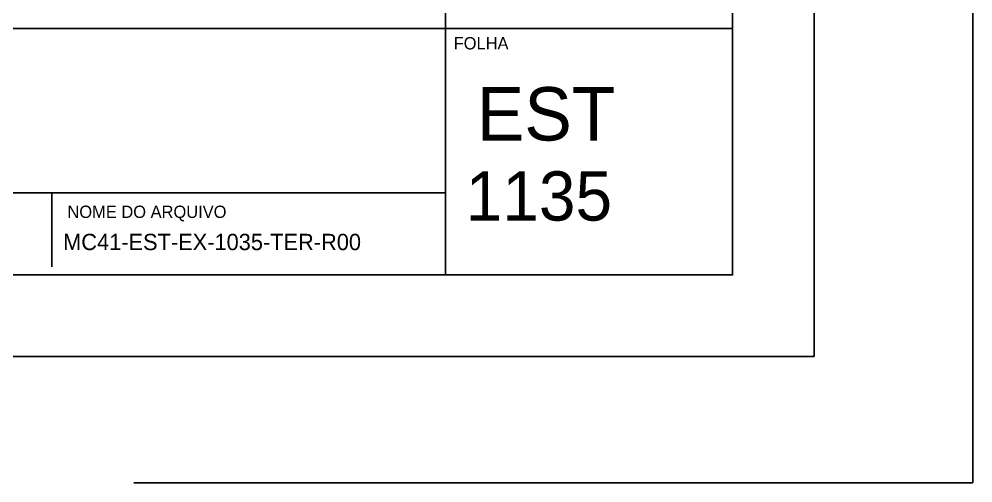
# Model space of a CAD drawing. Extents: x -30 to 93, y 78 to 140.
# Drawn here: x 81.02 to 92.73, y 77.9 to 83.58 of the extents above; entities that cross this region are included whole.
import ezdxf
from ezdxf.enums import TextEntityAlignment as Align

# ---------------------------------------------------------------- set-up
doc = ezdxf.new("R2010")
doc.units = 0
doc.header["$MEASUREMENT"] = 0
doc.linetypes.add('HIDDEN', pattern=[0.375, 0.25, -0.125])
doc.layers.get('0').update_dxf_attribs({"linetype": 'CONTINUOUS'})
doc.layers.get('Defpoints').update_dxf_attribs({"linetype": 'CONTINUOUS'})
for name, color, linetype in [('_ARQUIVO', 7, 'CONTINUOUS'), ('ARQ-MAR', 2, 'CONTINUOUS'), ('ARQ_CAR', 7, 'CONTINUOUS'), ('ARQ_CAR-TXT', 7, 'CONTINUOUS'), ('ARQ_FOLHA', 7, 'CONTINUOUS'), ('ARQ_TXT-2', 2, 'CONTINUOUS'), ('ARQ_TXT-4', 4, 'CONTINUOUS'), ('ARQ_VISTA 0', 251, 'CONTINUOUS')]:
    doc.layers.add(name, color=color, linetype=linetype)
doc.styles.add('01-MILLEU', font='GOTHIC.TTF')

# ---------------------------------------------------------------- blocks, each defined once
blk = doc.blocks.new('SELO METROCASA - EXECUTIVO')
at = {"layer": 'ARQ-MAR', "color": 5}
blk.add_line((-173.01, 10), (-35, 10), dxfattribs=at)
at = {"layer": 'ARQ-MAR', "color": 3}
blk.add_line((-83.01, 1), (-83.01, 6), dxfattribs=at)
at = {"layer": 'ARQ_CAR', "color": 5}
blk.add_lwpolyline([(-175, 0), (-175, 120), (0, 120), (0, 0)], close=True, dxfattribs=at)
for points in [[(-35, 0), (-35, 90)], [(-175, 30), (0, 30)], [(-175, 10), (-35, 10)]]:
    blk.add_lwpolyline(points, dxfattribs=at)
at = {"layer": 'ARQ_CAR', "color": 3}
blk.add_lwpolyline([(-83.01, 1), (-83.01, 10)], dxfattribs=at)
at = {"layer": 'ARQ_CAR-TXT', "color": 1, "style": '01-MILLEU'}
for s, p in [('FOLHA', (-34.01, 27.47)), ('NOME DO ARQUIVO', (-81.1, 6.94))]:
    blk.add_text(s, height=1.5, dxfattribs=at).set_placement(p)
at = {"layer": 'ARQ_CAR-TXT', "color": 4, "style": '01-MILLEU'}
blk.add_attdef('ASSUNTO.DO.PROJETO', (-163.54, 18.21), '', height=3.69, dxfattribs=at)
at = {"layer": 'ARQ_TXT-2', "style": '01-MILLEU'}
for tag, p in [('N_REV0', (-169.74, 157.54)), ('R_DES', (-155.84, 157.49)), ('DATA_0', (-140.16, 157.49))]:
    blk.add_attdef(tag, text='', height=2, dxfattribs=at).set_placement(p, align=Align.MIDDLE_CENTER)
for tag, p, height in [('DESCRIÇÃO.DA.REVISÃO_0', (-131.24, 156.49), 2), ('MC_XXX-XX', (-33.9, 82.8), 1.5), ('RESPONSÁVEL', (-34, 73.46), 1.5), ('COORDENADOR', (-34, 63.46), 1.5), ('XXX-XX', (-33.9, 51.2), 3.65), ('DISCIPLINA', (-33.9, 41.2), 3.65), ('OBRA', (-164.01, 39.31), 3), ('ENDEREÇO', (-164.01, 34.81), 3), ('ESCALA', (-155.51, 2.7), 2)]:
    blk.add_attdef(tag, p, '', height=height, dxfattribs=at)
blk.add_attdef('DCP', text='', height=3.24, dxfattribs=at).set_placement((-23.62, 17.18), align=Align.MIDDLE_LEFT)
blk.add_attdef('DES', text='', height=2.99, dxfattribs=at).set_placement((-19.84, 12.19), align=Align.MIDDLE)
at = {"layer": 'ARQ_TXT-4', "style": '01-MILLEU'}
blk.add_attdef('CLIENTE', (-164.51, 45.8), '', height=5, dxfattribs=at)
at = {"layer": 'ARQ_VISTA 0', "style": '01-MILLEU'}
blk.add_attdef('LOGO', (-164.51, 77.38), '', height=5, dxfattribs=at)

msp = doc.modelspace()

# ---------------------------------------------------------------- linework, layer by layer
at = {"layer": 'ARQ_FOLHA', "color": 1}
for points in [[(-28.122, 79.445), (90.778, 79.445), (90.778, 138.845), (-28.122, 138.845)], [(-25.622, 80.445), (89.778, 80.445), (89.778, 137.845), (-25.622, 137.845)]]:
    msp.add_lwpolyline(points, close=True, dxfattribs=at)
at = {"layer": 'Defpoints', "color": 8, "linetype": 'HIDDEN', "ltscale": 100}
msp.add_lwpolyline([(-30.072, 140.395), (-30.072, 77.895), (92.728, 77.895), (92.728, 140.395)], close=True, dxfattribs=at)

# ---------------------------------------------------------------- block references
ref = msp.add_blockref('SELO METROCASA - EXECUTIVO', (89.778, 80.445), dxfattribs=dict(xscale=0.1006544394922334, yscale=0.1006544394922334, zscale=0.1006544394922334))
ref.add_attrib('DCP', 'EST', dxfattribs={"layer": 'ARQ_TXT-2', "height": 0.6543, "style": '01-MILLEU'}).set_placement((86.638, 82.42), align=Align.MIDDLE_LEFT)
ref.add_attrib('DES', '1135', dxfattribs={"layer": 'ARQ_TXT-2', "height": 0.6039, "style": '01-MILLEU'}).set_placement((87.401, 81.413), align=Align.MIDDLE)

# ---------------------------------------------------------------- texts
at = {"layer": '_ARQUIVO', "style": '01-MILLEU'}
msp.add_text('MC41-EST-EX-1035-TER-R00 ', height=0.2, dxfattribs=at).set_placement((81.562, 80.749))

doc.saveas('drawing.dxf')
